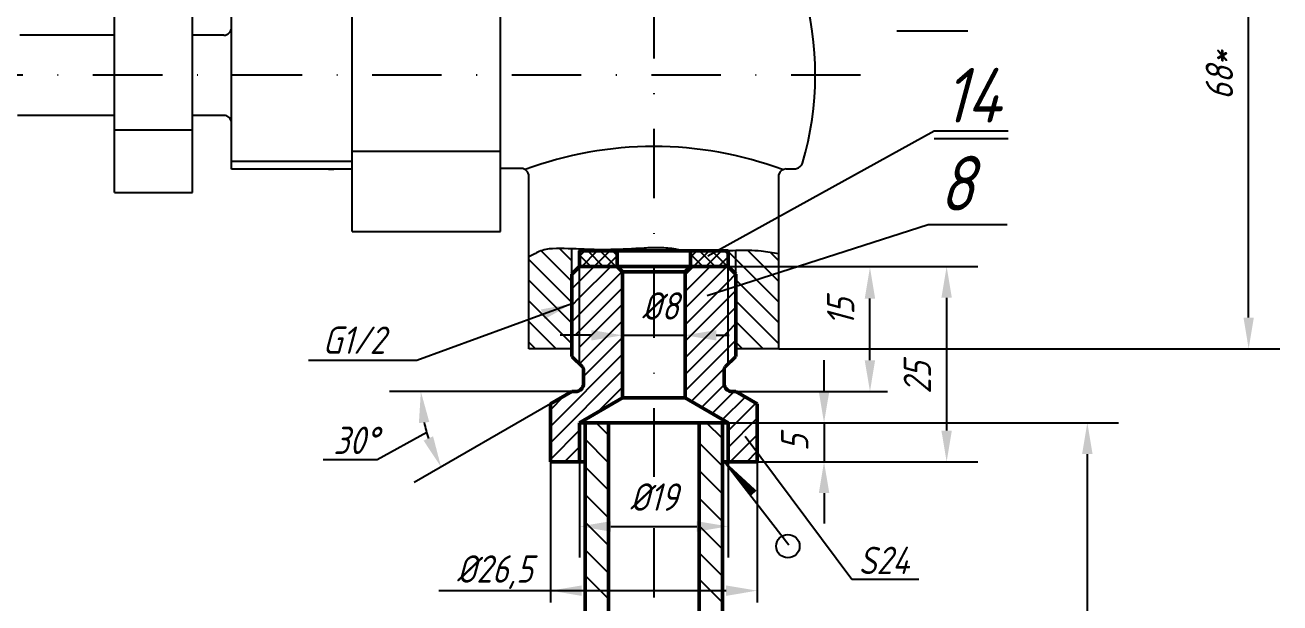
# Model space of a CAD drawing. Header units: inches. Extents: x 13568 to 14409, y 6060 to 6654.
# Drawn here: x 13748.5 to 13909.2, y 6311.5 to 6385.5 of the extents above; entities that cross this region are included whole.
import ezdxf

# ---------------------------------------------------------------- set-up
doc = ezdxf.new("R2010")
doc.units = ezdxf.units.IN
doc.header["$LTSCALE"] = 0.7
doc.header["$MEASUREMENT"] = 0
doc.linetypes.add('DASHDOT', pattern=[25.4, 12.7, -6.35, 0, -6.35])
doc.linetypes.add('HIDDEN', pattern=[9.525, 6.35, -3.175])
doc.styles.get("Standard").update_dxf_attribs({"font": 'romand.shx', "width": 0.8, "oblique": 15, "height": 3.5})
doc.dimstyles.get("Standard").update_dxf_attribs({"dimtxt": 3.5, "dimasz": 4, "dimexe": 4, "dimexo": 0, "dimgap": 2, "dimtad": 1, "dimdec": 0, "dimdsep": 46, "dimtxsty": 'Standard', "dimcen": 0.09, "dimadec": 0, "dimazin": 0, "dimtfac": 1, "dimtdec": 0, "dimtmove": 0, "dimatfit": 3, "dimfxl": 0.18, "dimtolj": 1, "dimtzin": 0, "dimlwd": 25, "dimlwe": 25, "dimarcsym": 0})

# ---------------------------------------------------------------- blocks, each defined once
blk = doc.blocks.new('*D6')
at = {"color": 0, "lineweight": 25, "transparency": 16777216}
for p, q in [((13843.58, 6414.04), (13909.24, 6414.04)), ((13905.24, 6348.04), (13905.24, 6410.04)), ((13845.06, 6344.04), (13909.24, 6344.04))]:
    blk.add_line(p, q, dxfattribs=at)
for points in [[(13904.58, 6410.04), (13905.91, 6410.04), (13905.24, 6414.04)], [(13904.58, 6348.04), (13905.91, 6348.04), (13905.24, 6344.04)]]:
    blk.add_solid(points, dxfattribs=at)
at = {"layer": 'DEFPOINTS', "color": 0, "lineweight": 25, "transparency": 16777216}
for p in [(13843.58, 6414.04), (13905.24, 6414.04), (13845.06, 6344.04)]:
    blk.add_point(p, dxfattribs=at)
at = {"color": 0, "lineweight": 25, "transparency": 16777216, "insert": (13901.49, 6379.04), "char_height": 3.5, "attachment_point": 5, "rotation": 90}
blk.add_mtext('\\A1;68*', dxfattribs=at)
blk = doc.blocks.new('*D12')
at = {"color": 0, "lineweight": 25, "transparency": 16777216}
for p, q in [((13819.56, 6329.57), (13819.56, 6317.31)), ((13838.56, 6329.57), (13838.56, 6317.31)), ((13823.56, 6321.31), (13834.56, 6321.31))]:
    blk.add_line(p, q, dxfattribs=at)
for points in [[(13823.56, 6321.98), (13823.56, 6320.64), (13819.56, 6321.31)], [(13834.56, 6321.98), (13834.56, 6320.64), (13838.56, 6321.31)]]:
    blk.add_solid(points, dxfattribs=at)
at = {"layer": 'DEFPOINTS', "color": 0, "lineweight": 25, "transparency": 16777216}
for p in [(13819.56, 6329.57), (13838.56, 6329.57), (13838.56, 6321.31)]:
    blk.add_point(p, dxfattribs=at)
at = {"color": 0, "lineweight": 25, "transparency": 16777216, "insert": (13829.06, 6325.06), "char_height": 3.5, "attachment_point": 5}
blk.add_mtext('\\A1;%%C19', dxfattribs=at)
blk = doc.blocks.new('*D13')
at = {"color": 0, "lineweight": 25, "transparency": 16777216}
for p, q in [((13829.06, 6473.05), (13702.18, 6473.05)), ((13706.18, 6469.05), (13706.18, 6383.04)), ((13713.63, 6379.04), (13702.18, 6379.04))]:
    blk.add_line(p, q, dxfattribs=at)
for points in [[(13705.51, 6469.05), (13706.85, 6469.05), (13706.18, 6473.05)], [(13705.51, 6383.04), (13706.85, 6383.04), (13706.18, 6379.04)]]:
    blk.add_solid(points, dxfattribs=at)
at = {"layer": 'DEFPOINTS', "color": 0, "lineweight": 25, "transparency": 16777216}
for p in [(13829.06, 6473.05), (13706.18, 6379.04), (13713.63, 6379.04)]:
    blk.add_point(p, dxfattribs=at)
at = {"color": 0, "lineweight": 25, "transparency": 16777216, "insert": (13702.43, 6426.05), "char_height": 3.5, "attachment_point": 5, "rotation": 90}
blk.add_mtext('\\A1;95*', dxfattribs=at)

msp = doc.modelspace()

# ---------------------------------------------------------------- hatches: boundary and pattern name
at = {"lineweight": 25}
h = msp.add_hatch(dxfattribs=at)
h.set_pattern_fill('ANSI31', color=256, scale=15, angle=90, style=0)
h.set_pattern_definition([(135, (0, 15.991), (-1.32582521, -1.32582521), [])])
h.paths.add_polyline_path([(13822.76, 6412.04), (13822.76, 6413.79), (13822.76, 6414.04), (13813.56, 6414.04), (13812.56, 6415.04), (13812.56, 6402.02), (13812.56, 6401.52, 0.025158), (13814.39, 6400.57, 0.103314), (13816.07, 6400.2, 0.01613), (13820.14, 6400.28, -0.014906), (13822.76, 6400.33)])
h.paths.add_polyline_path([(13835.36, 6400.58, -0.017154), (13836.86, 6400.55, 0.013798), (13841.2, 6400.44, 0.030036), (13842.82, 6400.54, 0.005613), (13844.06, 6400.7), (13844.06, 6409.83), (13843.24, 6411.04), (13835.36, 6411.04)])
h.paths.add_polyline_path([(13844.06, 6414.04), (13841.24, 6414.04), (13843.24, 6411.04), (13844.06, 6411.04)])
h.paths.add_polyline_path([(13844.06, 6411.04), (13845.56, 6411.04), (13845.56, 6415.04), (13844.56, 6414.04), (13844.06, 6414.04)])
h.paths.add_polyline_path([(13813.06, 6347.8), (13818.56, 6349.81), (13818.56, 6353.57), (13818.56, 6356.83, 0.009851), (13816.07, 6356.85, 0.103314), (13814.39, 6356.47, 0.018147), (13813.06, 6355.81)])
h.paths.add_polyline_path([(13839.56, 6353.57), (13839.56, 6352.03), (13845.06, 6353.8), (13845.06, 6354.57), (13839.56, 6354.57)])
h.paths.add_polyline_path([(13839.56, 6356.59, 0.003143), (13838.57, 6356.57), (13838.57, 6354.57), (13839.56, 6354.57)])
h.paths.add_polyline_path([(13845.06, 6353.8), (13839.56, 6352.03), (13839.56, 6344.04), (13845.06, 6344.04)])
h.paths.add_polyline_path([(13818.56, 6344.04), (13818.56, 6349.81), (13813.06, 6347.8), (13813.06, 6344.04)])
h.paths.add_polyline_path([(13841.2, 6356.61, 0.005225), (13839.56, 6356.59), (13839.56, 6354.57), (13845.06, 6354.57), (13845.06, 6356.19, 0.010158), (13842.82, 6356.51, 0.030036)])
h = msp.add_hatch(dxfattribs=at)
h.set_pattern_fill('ANSI37', color=256, scale=9, angle=90, style=0)
h.set_pattern_definition([(135, (956.4572, -0.0537), (-0.79549513, -0.79549513), []), (225, (956.4572, -0.0537), (0.79549513, -0.79549513), [])])
h.paths.add_polyline_path([(13824.36, 6354.57), (13824.36, 6356.57), (13819.56, 6356.57), (13819.56, 6355.57), (13819.56, 6354.57)])
h.paths.add_polyline_path([(13838.57, 6354.57), (13838.57, 6356.57), (13833.76, 6356.57), (13833.76, 6354.57)])

# ---------------------------------------------------------------- linework, layer by layer
for p, q in [((13790.41, 6359.04), (13790.41, 6399.04)), ((13809.41, 6359.04), (13809.41, 6399.04)), ((13759.98, 6364.04), (13759.98, 6394.04)), ((13769.98, 6364.04), (13769.98, 6394.04)), ((13774.98, 6367.04), (13774.98, 6391.04)), ((13759.98, 6384.17), (13747.86, 6384.17)), ((13773.98, 6384.17), (13769.98, 6384.17)), ((13759.98, 6373.91), (13747.56, 6373.91)), ((13773.98, 6373.91), (13769.98, 6373.91)), ((13790.41, 6369.33), (13809.41, 6369.33)), ((13774.98, 6368.05), (13790.41, 6368.05)), ((13790.41, 6367.04), (13774.98, 6367.04)), ((13787.38, 6367.04), (13788.08, 6367.04)), ((13812.06, 6367.11), (13809.41, 6367.11)), ((13813.06, 6344.04), (13813.06, 6366.11)), ((13845.06, 6344.04), (13845.06, 6366.34)), ((13846.02, 6367.05), (13846.78, 6367.05)), ((13790.41, 6359.04), (13809.41, 6359.04)), ((13818.56, 6353.57), (13818.56, 6356.83)), ((13819.56, 6355.57), (13819.56, 6356.8)), ((13839.56, 6353.57), (13839.56, 6356.59)), ((13819.56, 6342.07), (13819.56, 6355.57)), ((13837.64, 6354.57), (13821.04, 6354.57)), ((13838.56, 6342.07), (13838.56, 6354.57)), ((13818.56, 6349.81), (13798.71, 6342.54)), ((13798.71, 6342.54), (13784.85, 6342.54)), ((13820.06, 6339.57), (13820.06, 6341.37)), ((13837.86, 6329.9), (13846.33, 6318.96))]:
    msp.add_line(p, q)
at = {"linetype": 'DASHDOT'}
for p, q in [((13829.06, 6390.07), (13829.06, 6327.64)), ((13855.52, 6379.04), (13706.31, 6379.04)), ((13829.06, 6321.08), (13829.06, 6266.8))]:
    msp.add_line(p, q, dxfattribs=at)
at = {"lineweight": 25}
for p, q in [((13860.18, 6384.74), (13869.26, 6384.74)), ((13835.96, 6355.95), (13864.96, 6371.95)), ((13864.96, 6371.95), (13874.46, 6371.95)), ((13864.96, 6370.95), (13874.46, 6370.95)), ((13835.91, 6350.86), (13864.2, 6359.95)), ((13864.2, 6359.95), (13874.3, 6359.95)), ((13819.56, 6352.71), (13821.42, 6354.57)), ((13819.56, 6350.59), (13823.54, 6354.57)), ((13833.06, 6353.49), (13834.15, 6354.57)), ((13833.06, 6351.36), (13836.27, 6354.57)), ((13833.06, 6349.24), (13838.39, 6354.57)), ((13838.57, 6354.57), (13859.91, 6354.57)), ((13838.57, 6354.57), (13870.56, 6354.57)), ((13819.56, 6348.47), (13825.01, 6353.92)), ((13838.56, 6352.62), (13839.53, 6353.6)), ((13818.56, 6351.71), (13819.56, 6352.71)), ((13819.56, 6346.35), (13825.06, 6351.85)), ((13833.06, 6347.12), (13838.56, 6352.62)), ((13838.56, 6350.5), (13839.56, 6351.5)), ((13818.56, 6349.59), (13819.56, 6350.59)), ((13819.56, 6344.23), (13825.06, 6349.73)), ((13833.06, 6345), (13838.56, 6350.5)), ((13856.74, 6342.57), (13856.74, 6350.47)), ((13866.56, 6350.57), (13866.56, 6333.57)), ((13818.56, 6347.47), (13819.56, 6348.47)), ((13833.06, 6342.88), (13838.56, 6348.38)), ((13838.56, 6348.38), (13839.56, 6349.38)), ((13819.56, 6342.11), (13825.06, 6347.61)), ((13838.56, 6346.26), (13839.56, 6347.26)), ((13821.06, 6345.77), (13817.06, 6345.77)), ((13818.98, 6345.77), (13819.56, 6346.35)), ((13820.06, 6340.49), (13825.06, 6345.49)), ((13825.06, 6345.77), (13833.06, 6345.77)), ((13833.06, 6340.76), (13838.56, 6346.26)), ((13837.06, 6345.77), (13838.71, 6345.77)), ((13838.56, 6344.14), (13839.56, 6345.14)), ((13815.81, 6334.11), (13825.06, 6343.36)), ((13833.06, 6338.64), (13838.56, 6344.14)), ((13850.86, 6338.57), (13850.86, 6342.57)), ((13815.81, 6331.99), (13825.06, 6341.24)), ((13833.84, 6337.3), (13838.09, 6341.55)), ((13818.56, 6338.57), (13795.22, 6338.57)), ((13821.81, 6335.88), (13825.06, 6339.12)), ((13835.18, 6336.52), (13838.07, 6339.41)), ((13836.53, 6335.75), (13839.36, 6338.57)), ((13839.06, 6338.57), (13839.56, 6338.57)), ((13839.56, 6338.57), (13858.98, 6338.57)), ((13815.81, 6336.99), (13798.35, 6326.91)), ((13815.81, 6336.24), (13817.58, 6338.01)), ((13837.87, 6334.97), (13840.78, 6337.87)), ((13838.56, 6333.53), (13842.12, 6337.09)), ((13815.81, 6329.87), (13819.56, 6333.62)), ((13823.26, 6333), (13821.68, 6334.57)), ((13837.86, 6332.54), (13835.82, 6334.57)), ((13838.56, 6331.41), (13842.31, 6335.16)), ((13838.56, 6334.57), (13854.86, 6334.57)), ((13838.56, 6334.57), (13888.58, 6334.57)), ((13850.86, 6334.57), (13850.86, 6329.57)), ((13800, 6333.33), (13793.63, 6329.82)), ((13823.26, 6329.46), (13820.26, 6332.46)), ((13837.86, 6329), (13834.86, 6332)), ((13838.84, 6329.57), (13842.31, 6333.04)), ((13840.74, 6332.85), (13854.43, 6314.56)), ((13817.63, 6329.57), (13819.56, 6331.5)), ((13840.97, 6329.57), (13842.31, 6330.92)), ((13884.58, 6330.57), (13884.58, 6188.57)), ((13793.63, 6329.82), (13786.71, 6329.82)), ((13815.81, 6329.57), (13815.81, 6311.55)), ((13823.26, 6325.93), (13820.26, 6328.93)), ((13838.56, 6329.57), (13854.86, 6329.57)), ((13842.31, 6329.57), (13870.56, 6329.57)), ((13842.31, 6329.57), (13842.31, 6311.55)), ((13837.86, 6325.47), (13834.86, 6328.47)), ((13850.86, 6325.57), (13850.86, 6321.66)), ((13823.26, 6322.39), (13820.26, 6325.39)), ((13837.86, 6321.93), (13834.86, 6324.93)), ((13823.26, 6318.86), (13820.26, 6321.86)), ((13837.86, 6318.4), (13834.86, 6321.4)), ((13823.26, 6315.32), (13820.26, 6318.32)), ((13837.86, 6314.94), (13834.86, 6317.94)), ((13835.13, 6317.59), (13834.86, 6317.86)), ((13823.26, 6312.03), (13820.26, 6315.03)), ((13837.86, 6311.57), (13834.86, 6314.57)), ((13854.43, 6314.56), (13863.02, 6314.56)), ((13801.54, 6313.09), (13838.31, 6313.09))]:
    msp.add_line(p, q, dxfattribs=at)
at = {"linetype": 'Continuous'}
for p, q in [((13759.98, 6372.04), (13769.98, 6372.04)), ((13759.98, 6364.04), (13769.98, 6364.04)), ((13818.56, 6344.04), (13813.06, 6344.04)), ((13845.06, 6344.04), (13839.56, 6344.04)), ((13823.26, 6317.34), (13823.26, 6334.57)), ((13834.86, 6266.8), (13834.86, 6334.57))]:
    msp.add_line(p, q, dxfattribs=at)
at = {"lineweight": 50}
for p, q in [((13838.57, 6356.57), (13819.56, 6356.57)), ((13819.56, 6354.57), (13819.56, 6356.57)), ((13833.76, 6354.57), (13833.76, 6356.57)), ((13838.57, 6354.57), (13838.57, 6356.57)), ((13818.56, 6353.57), (13819.56, 6354.57)), ((13838.57, 6354.57), (13819.56, 6354.57)), ((13824.36, 6354.57), (13825.06, 6353.87)), ((13833.76, 6354.57), (13833.06, 6353.87)), ((13839.56, 6353.57), (13838.57, 6354.57)), ((13818.56, 6343.07), (13818.56, 6353.57)), ((13833.06, 6353.87), (13825.06, 6353.87)), ((13839.56, 6343.07), (13839.56, 6353.57)), ((13819.91, 6341.72), (13818.56, 6343.07)), ((13819.91, 6341.72), (13818.56, 6343.07)), ((13819.91, 6341.72), (13818.56, 6343.07)), ((13838.2, 6341.72), (13839.56, 6343.07)), ((13838.2, 6341.72), (13839.56, 6343.07)), ((13820.06, 6339.57), (13820.06, 6341.37)), ((13838.06, 6339.57), (13838.06, 6341.37)), ((13818.56, 6338.57), (13815.81, 6336.99)), ((13819.06, 6338.57), (13818.56, 6338.57)), ((13818.56, 6338.57), (13819.06, 6338.57)), ((13819.06, 6338.57), (13818.56, 6338.57)), ((13818.56, 6338.57), (13819.06, 6338.57)), ((13839.56, 6338.57), (13839.06, 6338.57)), ((13839.06, 6338.57), (13839.56, 6338.57)), ((13839.56, 6338.57), (13842.31, 6336.99)), ((13819.56, 6334.57), (13825.06, 6337.75)), ((13825.06, 6337.75), (13833.06, 6337.75)), ((13838.56, 6334.57), (13833.06, 6337.75)), ((13838.56, 6334.57), (13819.56, 6334.57)), ((13820.26, 6329.57), (13815.81, 6329.57)), ((13842.31, 6329.57), (13837.86, 6329.57))]:
    msp.add_line(p, q, dxfattribs=at)
at = {"linetype": 'Continuous', "lineweight": 50}
for p, q in [((13824.36, 6354.57), (13824.36, 6356.57)), ((13825.06, 6337.75), (13825.06, 6353.87)), ((13833.06, 6337.75), (13833.06, 6353.87)), ((13818.56, 6338.57), (13819.06, 6338.57)), ((13839.56, 6338.57), (13839.06, 6338.57)), ((13815.81, 6329.57), (13815.81, 6336.99)), ((13842.31, 6329.57), (13842.31, 6336.99)), ((13819.56, 6329.57), (13819.56, 6334.57)), ((13820.26, 6309.54), (13820.26, 6334.57)), ((13823.26, 6317.34), (13823.26, 6334.57)), ((13834.86, 6266.8), (13834.86, 6334.57)), ((13837.86, 6309.54), (13837.86, 6334.57)), ((13838.56, 6329.57), (13838.56, 6334.57)), ((13823.26, 6317.34), (13823.26, 6276.39))]:
    msp.add_line(p, q, dxfattribs=at)
at = {"linetype": 'HIDDEN', "lineweight": 25}
msp.add_line((13834.86, 6317.58), (13834.86, 6276.72), dxfattribs=at)
for points, format in [([(13833.44, 6356.57, -0.016549), (13831.86, 6356.78, 0.037565), (13829.82, 6356.96, 0.018986), (13827.81, 6356.92, -0.008915), (13823.54, 6356.73, -0.019358), (13820.14, 6356.77, 0.01613), (13816.07, 6356.85, 0.103314), (13814.39, 6356.47, 0.018147), (13813.06, 6355.81)], "xyb"), ([(13845.06, 6356.19, 0.010158), (13842.82, 6356.51, 0.030036), (13841.2, 6356.61, 0.008369), (13838.57, 6356.57, -0.026226)], "xyb"), ([(13837.86, 6329.9, 0, 1, 0), (13841.85, 6325.55, 1, 1, 0)], "xyseb")]:
    msp.add_lwpolyline(points, format=format)
msp.add_circle((13846.23, 6318.78), 1.5)
for centre, radius, start, end in [((13809.33, 6379.15), 40.41, 343.6991, 15.9742), ((13773.98, 6385.17), 1, 270, 0), ((13773.98, 6372.91), 1, 0, 90), ((13829.06, 6322.54), 47.39, 69.6416, 110.3584), ((13847.15, 6368.09), 1, 280.7454, 343.6991), ((13812.06, 6366.11), 1, 0, 90), ((13846.02, 6366.05), 1, 90, 163.5364), ((13846.78, 6370.05), 3, 270, 280.7454)]:
    msp.add_arc(centre, radius, start, end)
at = {"lineweight": 50}
for centre, radius, start, end in [((13819.56, 6341.37), 0.5, 360, 45), ((13819.56, 6341.37), 0.5, 360, 45), ((13838.56, 6341.37), 0.5, 135, 180), ((13819.06, 6339.57), 1, 270, 0), ((13819.06, 6339.57), 1, 270, 0), ((13839.06, 6339.57), 1, 180, 270)]:
    msp.add_arc(centre, radius, start, end, dxfattribs=at)
at = {"lineweight": 25}
msp.add_arc((13818.56, 6338.57), 19.33, 191.8758, 198.1242, dxfattribs=at)
for points in [[(13856.07, 6350.47), (13857.4, 6350.47), (13856.74, 6354.47)], [(13865.89, 6350.57), (13867.23, 6350.57), (13866.56, 6354.57)], [(13821.06, 6346.43), (13821.06, 6345.1), (13825.06, 6345.77)], [(13837.06, 6346.43), (13837.06, 6345.1), (13833.06, 6345.77)], [(13856.07, 6342.57), (13857.4, 6342.57), (13856.74, 6338.57)], [(13798.97, 6334.53), (13800.3, 6334.67), (13799.22, 6338.57)], [(13850.19, 6338.57), (13851.53, 6338.57), (13850.86, 6334.57)], [(13865.89, 6333.57), (13867.23, 6333.57), (13866.56, 6329.57)], [(13883.91, 6330.57), (13885.25, 6330.57), (13884.58, 6334.57)], [(13800.79, 6332.83), (13799.57, 6332.29), (13801.81, 6328.91)], [(13850.19, 6325.57), (13851.53, 6325.57), (13850.86, 6329.57)], [(13819.81, 6313.75), (13819.81, 6312.42), (13815.81, 6313.09)], [(13838.31, 6313.75), (13838.31, 6312.42), (13842.31, 6313.09)]]:
    msp.add_solid(points, dxfattribs=at)
msp.add_solid([(13815.06, 6347.82), (13814.6, 6349.07), (13818.59, 6349.82)])
at = {"layer": 'DEFPOINTS', "color": 0, "linetype": 'ByBlock'}
for p in [(13849.74, 6379.04), (13820.7, 6353.4), (13820.81, 6354.39), (13820.81, 6354.39), (13837.83, 6353.48), (13813.06, 6344.04)]:
    msp.add_point(p, dxfattribs=at)
at = {"layer": 'DEFPOINTS', "color": 0, "linetype": 'ByBlock', "lineweight": 50}
for p in [(13819.9, 6338.57), (13838.21, 6338.57)]:
    msp.add_point(p, dxfattribs=at)

# ---------------------------------------------------------------- texts
at = {"lineweight": 35, "char_height": 7, "width": 25.8231}
for s, insert, attachment_point in [('14', (13866.17, 6372.98), 7), (' 8', (13861.9, 6368.72), 1)]:
    msp.add_mtext(s, dxfattribs=dict(at, insert=insert, attachment_point=attachment_point))
at = {"lineweight": 25, "char_height": 3.5, "attachment_point": 5}
for s, insert in [('\\A1;%%C8', (13829.88, 6349.52)), ('%%C26,5', (13808.68, 6315.45))]:
    msp.add_mtext(s, dxfattribs=dict(at, insert=insert))
at = {"lineweight": 25, "char_height": 3.5, "attachment_point": 5, "rotation": 90}
for s, insert in [('15', (13852.99, 6348.76)), ('\\A1;25', (13862.81, 6340.33)), ('\\A1;5', (13847.11, 6332))]:
    msp.add_mtext(s, dxfattribs=dict(at, insert=insert))
at = {"lineweight": 25, "char_height": 3.5}
for s, insert, width, attachment_point in [('G1/2', (13786.63, 6343.39), 30.8241, 7), ('30%%D', (13788.01, 6334.07), 20.4032, 1), ('S24', (13855.27, 6315.21), 16.1094, 7)]:
    msp.add_mtext(s, dxfattribs=dict(at, insert=insert, width=width, attachment_point=attachment_point))

# ---------------------------------------------------------------- dimensions: what is measured, and where the dimension line sits
at = {"lineweight": 25}
for base, p1, p2, angle, text, picture, middle in [((13706.18, 6379.04), (13829.06, 6473.05), (13713.63, 6379.04), 90, '95*', '*D13', (13702.43, 6426.05)), ((13905.24, 6414.04), (13845.06, 6344.04), (13843.58, 6414.04), 270, '68*', '*D6', (13901.49, 6379.04))]:
    dim = msp.add_linear_dim(base=base, p1=p1, p2=p2, angle=angle, text=text, dimstyle='Standard', dxfattribs=at)
    dim.commit()
    dim.dimension.update_dxf_attribs({"geometry": picture, "text_midpoint": middle})
dim = msp.add_linear_dim(base=(13838.56, 6321.31), p1=(13819.56, 6329.57), p2=(13838.56, 6329.57), text='%%C19', dimstyle='Standard', dxfattribs=at)
dim.commit()
dim.dimension.update_dxf_attribs({"geometry": '*D12', "text_midpoint": (13829.06, 6325.06)})

doc.saveas('drawing.dxf')
